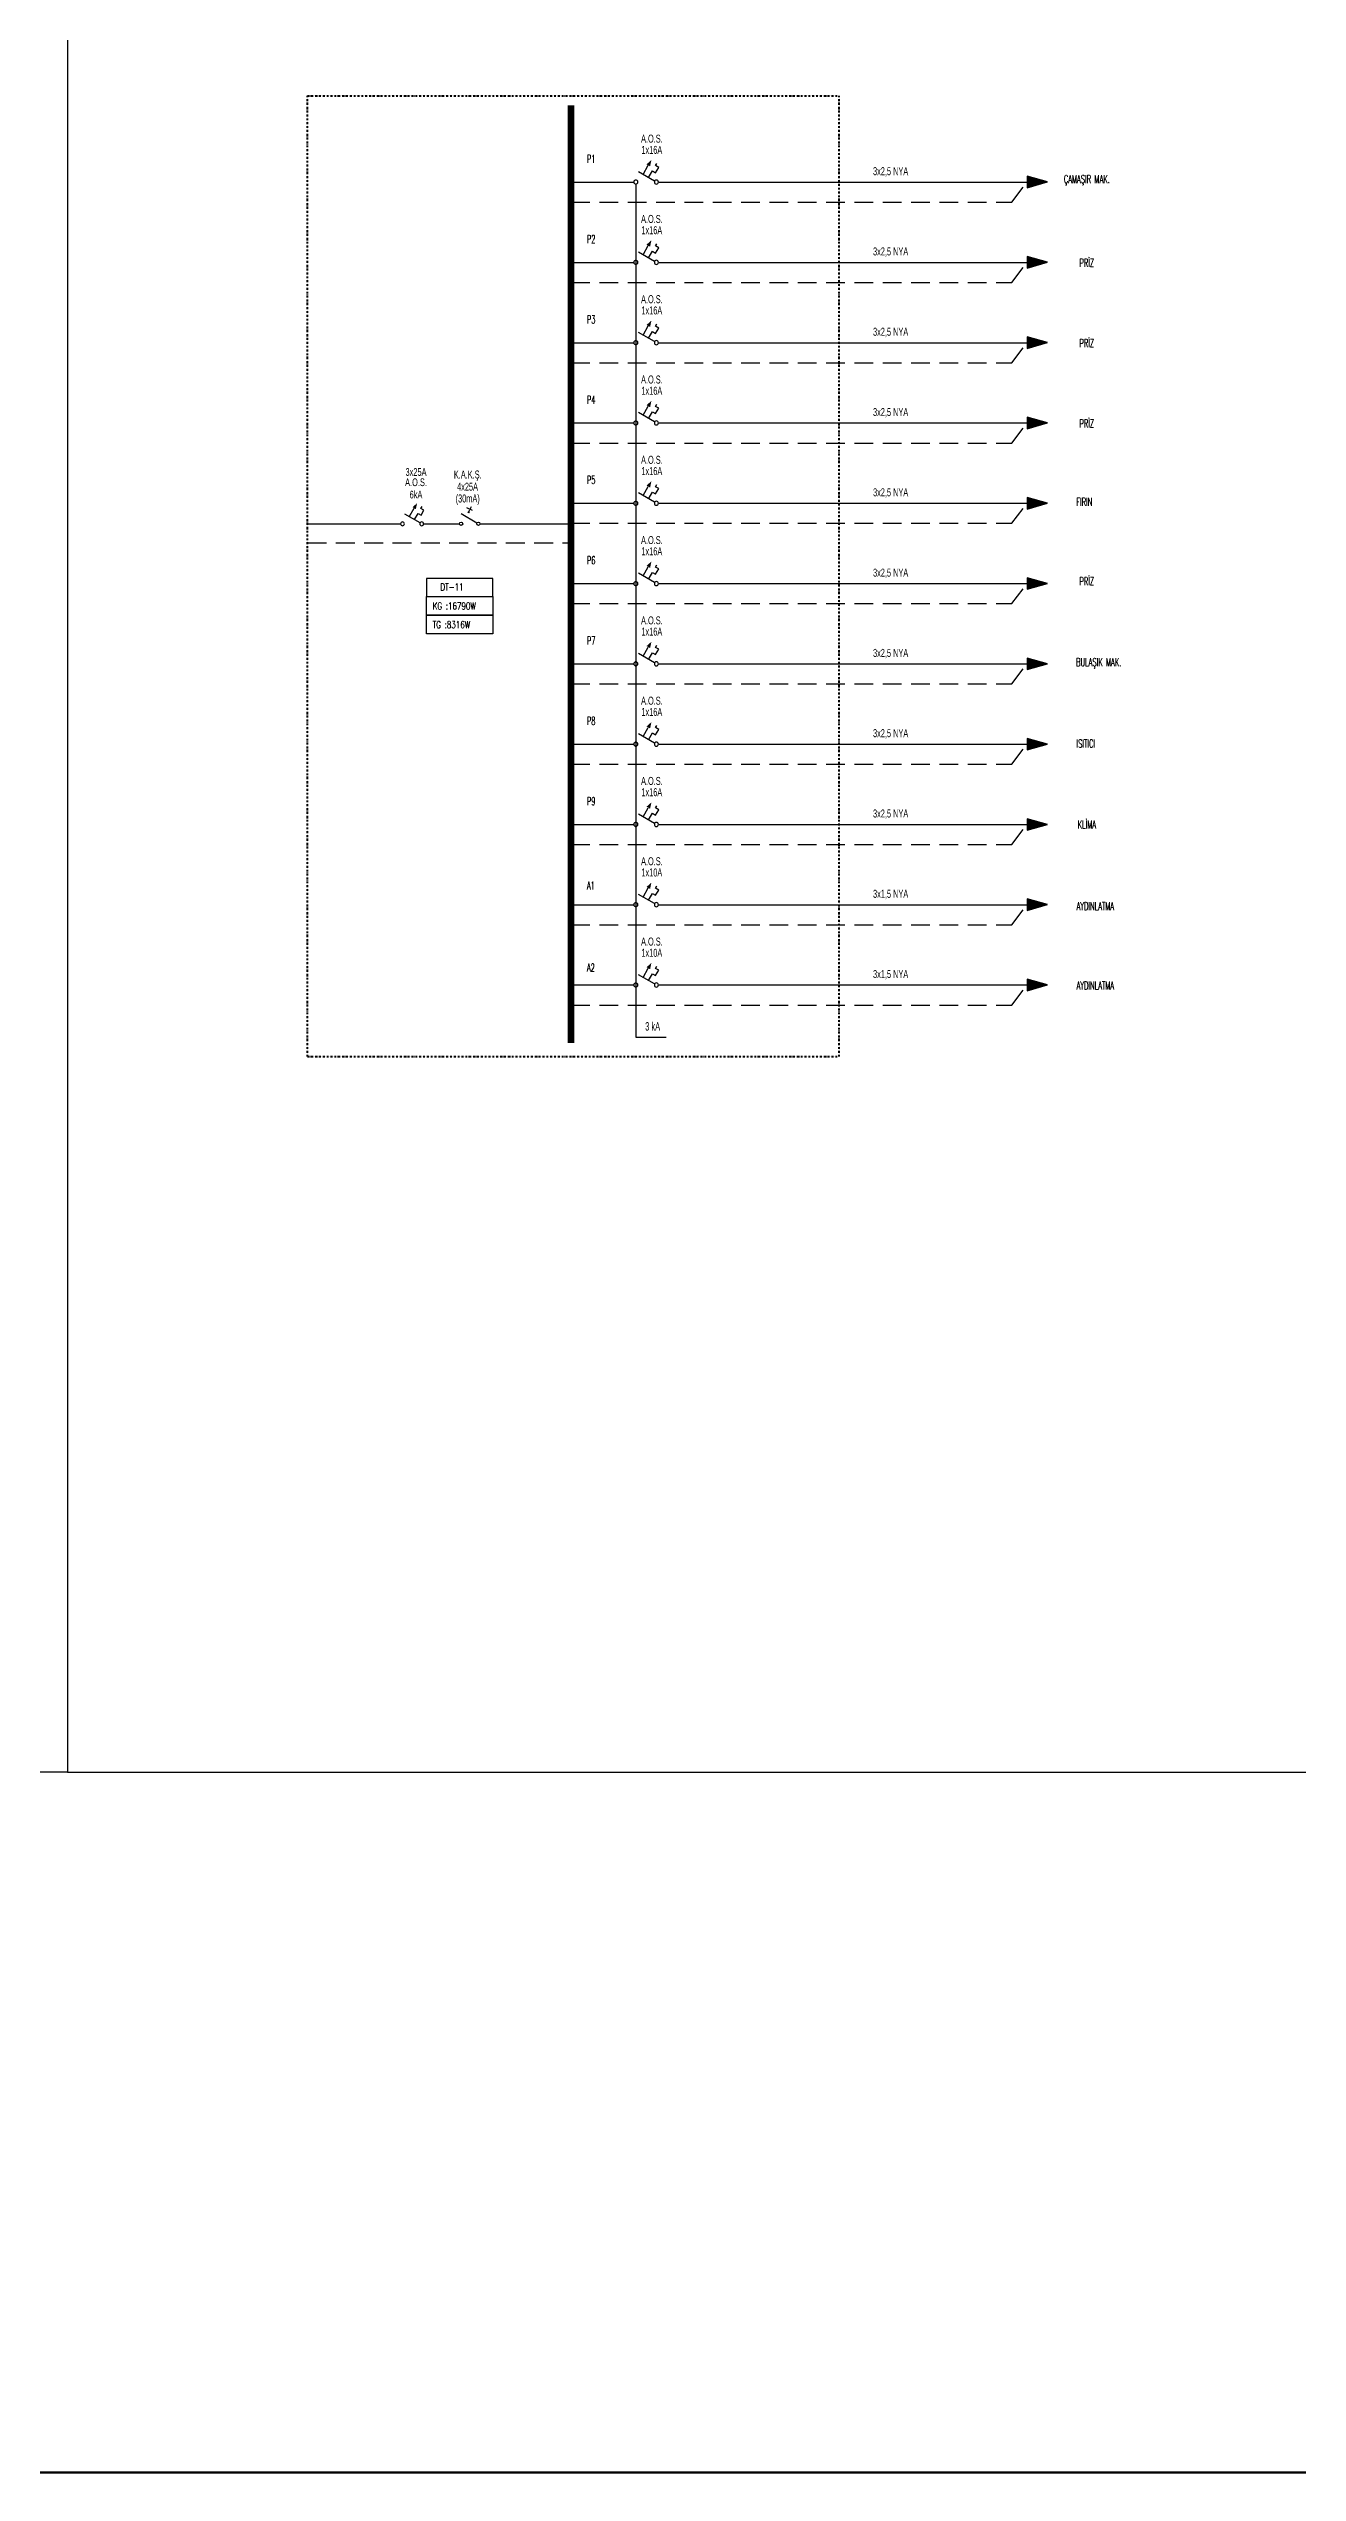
# Model space of a CAD drawing. Header units: millimetres. Extents: x 1852829 to 1882754, y -270850 to -231658.
# Drawn here: x 1879078 to 1880732, y -238520 to -235312 of the extents above; entities that cross this region are included whole.
import ezdxf
from ezdxf.enums import TextEntityAlignment as Align

# ---------------------------------------------------------------- set-up
doc = ezdxf.new("R2010")
doc.units = ezdxf.units.MM
for name, pattern in [('DASHDOT', [1, 0.5, -0.25, 0, -0.25]), ('DASHED', [0.75, 0.5, -0.25]), ('DUZ', [0])]:
    doc.linetypes.add(name, pattern=pattern)
for name, color, linetype in [('00-TABLO ADI', 2, 'Continuous'), ('00-YAZI', 2, 'Continuous'), ('AYDL', 10, 'Continuous'), ('Aydınlatma__', 10, 'Continuous'), ('DUAFONHATTI', 3, 'DASHDOT'), ('KOLON ŞEMASI', 5, 'Continuous'), ('KOLON_SEMBOL', 3, 'Continuous'), ('KUVVETTEKHAT', 4, 'Continuous'), ('L4', 1, 'Continuous'), ('SEMBOL', 2, 'Continuous'), ('SEMBOLLER', 7, 'Continuous'), ('TABLO', 2, 'Continuous'), ('TABLO ADI', 2, 'Continuous'), ('TEKHAT', 2, 'Continuous'), ('YAZI4', 5, 'Continuous'), ('YAZI5', 2, 'Continuous'), ('YAZI6', 2, 'Continuous')]:
    doc.layers.add(name, color=color, linetype=linetype)
doc.layers.add('a_çerçeve_line', color=7, linetype='Continuous', lineweight=50)
doc.layers.add('Topraklama', color=3, linetype='DASHED', lineweight=40)
doc.styles.add('ERAY', font='romanstw.shx', dxfattribs={"width": 0.8, "height": 20})
doc.styles.add('SCRIPTS', font='wturkce.shx', dxfattribs={"width": 0.6, "height": 12.5})

# ---------------------------------------------------------------- blocks, each defined once
blk = doc.blocks.new('OPT_KAK')
at = {"layer": 'KOLON_SEMBOL', "color": 6}
for p, q in [((4.7, 6.2), (23, 37.1)), ((29.6, 14.7), (34.7, 25.5)), ((31.9, 19.5), (37.2, 17))]:
    blk.add_line(p, q, dxfattribs=at)
blk.add_lwpolyline([(16.8, 26.7, 0, 0, 0), (31.9, 19.5, 0, 5.2, 0), (24.5, 23.1, 5.2, 5.2, 0)], format="xyseb", dxfattribs=at)
for centre in [(3.3, 37.1), (3.3, 3.3)]:
    blk.add_circle(centre, 3.25, dxfattribs=at)
blk = doc.blocks.new('OPT_AOS')
at = {"layer": 'KOLON_SEMBOL', "color": 6}
blk.add_line((28.3, 14), (18.7, 30.8), dxfattribs=at)
for points in [[(18.1, 8.2), (11, 20.5), (5.2, 17.2), (-0.4, 27), (5.3, 30.3), (2.9, 34.4)], [(7.1, 1.9), (36.9, 18.9)]]:
    blk.add_lwpolyline(points, dxfattribs=at)
for centre in [(3.8, 0), (41.7, 0)]:
    blk.add_circle(centre, 3.79, dxfattribs=at)
at = {"layer": 'KOLON_SEMBOL', "color": 6, "linetype": 'Continuous'}
blk.add_solid([(22, 32.6), (15.4, 28.9), (13, 40.6)], dxfattribs=at)
blk = doc.blocks.new('ok')
at = {"layer": 'AYDL', "color": 4}
blk.add_solid([(0, -0.058), (-0.204, -0.001), (0, 0.058)], dxfattribs=at)
at = {"layer": 'SEMBOLLER', "color": 4}
for p, q in [((0, 0.058), (-0.204, -0.001)), ((0, -0.058), (0, 0.058)), ((-0.204, -0.001), (0, -0.058))]:
    blk.add_line(p, q, dxfattribs=at)

msp = doc.modelspace()

# ---------------------------------------------------------------- linework, layer by layer
at = {"layer": '00-TABLO ADI', "color": 4, "linetype": 'Continuous'}
msp.add_lwpolyline([(1879666.5, -236013.5), (1879578.6, -236013.5), (1879578.6, -236037.5), (1879666.5, -236037.5)], close=True, dxfattribs=at)
at = {"layer": 'a_çerçeve_line'}
msp.add_lwpolyline([(1873707.8, -232246.2), (1882754.3, -232246.2), (1882754.3, -238520.3), (1873707.8, -238520.3)], close=True, dxfattribs=at)
at = {"layer": 'Aydınlatma__', "ltscale": 50}
for p, q in [((1879855.8, -235491.6), (1879855.8, -236620.6)), ((1879855.8, -236620.6), (1879895.9, -236620.6))]:
    msp.add_line(p, q, dxfattribs=at)
at = {"layer": 'KOLON ŞEMASI', "color": 0, "ltscale": 50}
for p, q in [((1879103.4, -233113.4), (1879103.4, -237593.4)), ((1879103.4, -237593.4), (1881803.4, -237593.4))]:
    msp.add_line(p, q, dxfattribs=at)
at = {"layer": 'KOLON ŞEMASI', "color": 30, "linetype": 'DASHED', "ltscale": 50}
for p, q in [((1879770.1, -235515.4), (1880353.3, -235515.4)), ((1880353.3, -235515.4), (1880373.9, -235488.8)), ((1880353.3, -235621.6), (1880373.9, -235595.1)), ((1879770.1, -235621.6), (1880353.3, -235621.6)), ((1880353.3, -235727.9), (1880373.9, -235701.4)), ((1879770.1, -235727.9), (1880353.3, -235727.9)), ((1880353.3, -235834.2), (1880373.9, -235807.6)), ((1879770.1, -235834.2), (1880353.3, -235834.2)), ((1880353.3, -235940.4), (1880373.9, -235913.9)), ((1879421.2, -235966.5), (1879770.1, -235966.5)), ((1879770.1, -235940.4), (1880353.3, -235940.4)), ((1880353.3, -236046.7), (1880373.9, -236020.2)), ((1879770.1, -236046.7), (1880353.3, -236046.7)), ((1880353.3, -236153), (1880373.9, -236126.4)), ((1879770.1, -236153), (1880353.3, -236153)), ((1880353.3, -236259.2), (1880373.9, -236232.7)), ((1879770.1, -236259.2), (1880353.3, -236259.2)), ((1880353.3, -236365.5), (1880373.9, -236339)), ((1879770.1, -236365.5), (1880353.3, -236365.5)), ((1880353.3, -236471.8), (1880373.9, -236445.2)), ((1879770.1, -236471.8), (1880353.3, -236471.8)), ((1880353.3, -236578), (1880373.9, -236551.5)), ((1879770.1, -236578), (1880353.3, -236578))]:
    msp.add_line(p, q, dxfattribs=at)
at = {"layer": 'KOLON ŞEMASI', "color": 0, "ltscale": 50}
msp.add_lwpolyline([(1879103.4, -237593.4), (1874447.7, -237593.4), (1874447.7, -233113.4), (1879103.4, -233113.4)], dxfattribs=at)
at = {"layer": 'KUVVETTEKHAT', "color": 3, "ltscale": 70}
for p, q in [((1879770.1, -235488.8), (1879853.1, -235488.8)), ((1879885.8, -235488.8), (1880373.9, -235488.8)), ((1879770.1, -235595.1), (1879853.1, -235595.1)), ((1879885.8, -235595.1), (1880373.9, -235595.1)), ((1879770.1, -235701.4), (1879853.1, -235701.4)), ((1879885.8, -235701.4), (1880373.9, -235701.4)), ((1879770.1, -235807.6), (1879853.1, -235807.6)), ((1879885.8, -235807.6), (1880373.9, -235807.6)), ((1879770.1, -235913.9), (1879853.1, -235913.9)), ((1879885.8, -235913.9), (1880373.9, -235913.9)), ((1879421.2, -235941.1), (1879545, -235941.1)), ((1879575, -235941.1), (1879622.4, -235941.1)), ((1879649.6, -235941.1), (1879692.6, -235941.1)), ((1879692.6, -235941.1), (1879770.1, -235941.1)), ((1879770.1, -236020.2), (1879853.1, -236020.2)), ((1879885.8, -236020.2), (1880373.9, -236020.2)), ((1879770.1, -236126.4), (1879853.1, -236126.4)), ((1879885.8, -236126.4), (1880373.9, -236126.4)), ((1879770.1, -236232.7), (1879853.1, -236232.7)), ((1879885.8, -236232.7), (1880373.9, -236232.7)), ((1879770.1, -236339), (1879853.1, -236339)), ((1879885.8, -236339), (1880373.9, -236339)), ((1879770.1, -236445.2), (1879853.1, -236445.2)), ((1879885.8, -236445.2), (1880373.9, -236445.2)), ((1879770.1, -236551.5), (1879853.1, -236551.5)), ((1879885.8, -236551.5), (1880373.9, -236551.5))]:
    msp.add_line(p, q, dxfattribs=at)
at = {"layer": 'L4', "ltscale": 15, "const_width": 8.8}
msp.add_lwpolyline([(1879770.1, -235387.3), (1879770.1, -236628.3)], dxfattribs=at)
at = {"layer": 'TABLO ADI', "color": 4, "linetype": 'Continuous'}
for points in [[(1879666.5, -236062.1), (1879578.6, -236062.1), (1879578.6, -236037.5), (1879666.5, -236037.5)], [(1879666.5, -236086.6), (1879578.6, -236086.6), (1879578.6, -236062.1), (1879666.5, -236062.1)]]:
    msp.add_lwpolyline(points, close=True, dxfattribs=at)
at = {"layer": 'Topraklama', "color": 7, "linetype": 'DASHDOT', "ltscale": 5}
for p, q in [((1879421.2, -235374.7), (1880124.8, -235374.7)), ((1879421.2, -236646.3), (1879421.2, -235374.7)), ((1880124.8, -236646.3), (1880124.8, -235374.7)), ((1879421.2, -236646.3), (1880124.8, -236646.3))]:
    msp.add_line(p, q, dxfattribs=at)

# ---------------------------------------------------------------- block references
at = {"layer": 'DUAFONHATTI', "linetype": 'DUZ'}
for p, xscale, yscale, zscale in [((1879885.8, -235488.8), -0.7193604274214067, 0.719360427175161, 0.7193604271971301), ((1879885.8, -235595.1), -0.7193604274214067, 0.719360427175161, 0.7193604271971301), ((1879885.8, -235701.4), -0.7193604274214067, 0.719360427175161, 0.7193604271971301), ((1879885.8, -235807.6), -0.7193604274214067, 0.719360427175161, 0.7193604271971301), ((1879885.8, -235913.9), -0.7193604274214067, 0.719360427175161, 0.7193604271971301), ((1879575, -235941.1), -0.6720110879978165, 0.6720110879978165, 0.6720110879999999), ((1879885.8, -236020.2), -0.7193604274214067, 0.719360427175161, 0.7193604271971301), ((1879885.8, -236126.4), -0.7193604274214067, 0.719360427175161, 0.7193604271971301), ((1879885.8, -236232.7), -0.7193604274214067, 0.719360427175161, 0.7193604271971301), ((1879885.8, -236339), -0.7193604274214067, 0.719360427175161, 0.7193604271971301), ((1879885.8, -236445.2), -0.7193604274214067, 0.719360427175161, 0.7193604271971301), ((1879885.8, -236551.5), -0.7193604274214067, 0.719360427175161, 0.7193604271971301)]:
    msp.add_blockref('OPT_AOS', p, dxfattribs=dict(at, xscale=xscale, yscale=yscale, zscale=zscale))
at = {"layer": 'KOLON_SEMBOL', "xscale": 0.6757696070187802, "yscale": 0.6757696070187802, "zscale": 0.6757696070187802, "rotation": 90.00010584941774}
msp.add_blockref('OPT_KAK', (1879649.6, -235943.3), dxfattribs=at)
at = {"layer": 'TABLO', "color": 1, "xscale": 131.4090829962836, "yscale": 131.4090829962836, "zscale": 131.4090829962836, "rotation": 180}
for p in [(1880373.9, -235488.8), (1880373.9, -235595.1), (1880373.9, -235701.4), (1880373.9, -235807.6), (1880373.9, -235913.9), (1880373.9, -236020.2), (1880373.9, -236126.4), (1880373.9, -236232.7), (1880373.9, -236339), (1880373.9, -236445.2), (1880373.9, -236551.5)]:
    msp.add_blockref('ok', p, dxfattribs=at)

# ---------------------------------------------------------------- texts
at = {"layer": '00-YAZI', "color": 4, "style": 'SCRIPTS', "width": 0.6}
for s, p in [('3x25A', (1879564.9, -235872.5)), ('A.O.S.', (1879564.9, -235886.1)), ('6kA', (1879564.9, -235902.2))]:
    msp.add_text(s, height=10.23, dxfattribs=at).set_placement(p, align=Align.MIDDLE)
at = {"layer": 'SEMBOL', "color": 4, "linetype": 'Continuous', "style": 'ERAY', "width": 0.75}
for s, p in [('DT-11', (1879597.2, -236029.4)), ('KG :16790W', (1879586.9, -236054.6)), ('TG :8316W', (1879586.9, -236079.2))]:
    msp.add_text(s, height=9.26, dxfattribs=at).set_placement(p)
at = {"layer": 'TEKHAT', "color": 4, "ltscale": 70, "style": 'ERAY', "width": 0.55}
for s, p in [('P1', (1879791, -235463.4)), ('P2', (1879791, -235569.6)), ('P3', (1879791, -235675.9)), ('P4', (1879791, -235782.2)), ('P5', (1879791, -235888.4)), ('P6', (1879791, -235994.7)), ('P7', (1879791, -236101)), ('P8', (1879791, -236207.2)), ('P9', (1879791, -236313.5)), ('A1', (1879791, -236425.3)), ('A2', (1879791, -236533.8))]:
    msp.add_text(s, height=10.59, rotation=360, dxfattribs=at).set_placement(p)
at = {"layer": 'YAZI4', "color": 4, "style": 'SCRIPTS', "width": 0.55}
for s, p in [('3x2,5 NYA', (1880169.8, -235479.7)), ('3x2,5 NYA', (1880169.8, -235585.9)), ('3x2,5 NYA', (1880169.8, -235692.2)), ('3x2,5 NYA', (1880169.8, -235798.5)), ('3x2,5 NYA', (1880169.8, -235904.7)), ('3x2,5 NYA', (1880169.8, -236011)), ('3x2,5 NYA', (1880169.8, -236117.3)), ('3x2,5 NYA', (1880169.8, -236223.5)), ('3x2,5 NYA', (1880169.8, -236329.8)), ('3x1,5 NYA', (1880169.8, -236436.1)), ('3x1,5 NYA', (1880169.8, -236542.3))]:
    msp.add_text(s, height=10.59, dxfattribs=at).set_placement(p)
at = {"layer": 'YAZI4', "style": 'SCRIPTS', "width": 0.55}
msp.add_text('3 kA', height=11.25, dxfattribs=at).set_placement((1879868.2, -236611.9))
at = {"layer": 'YAZI5', "color": 4, "ltscale": 15, "style": 'ERAY', "width": 0.55}
for s, height, p in [('ÇAMAŞIR MAK.', 10.588, (1880452.7, -235486.3)), ('PRİZ', 10.59, (1880452.7, -235594.6)), ('PRİZ', 10.59, (1880452.7, -235700.9)), ('PRİZ', 10.59, (1880452.7, -235807.2)), ('FIRIN', 10.59, (1880449.4, -235912.1)), ('PRİZ', 10.59, (1880452.7, -236016)), ('BULAŞIK MAK.', 10.588, (1880468.5, -236125.7)), ('ISITICI', 10.59, (1880451.4, -236232)), ('KLİMA', 10.59, (1880452.7, -236338.1)), ('AYDINLATMA', 10.59, (1880464, -236447.1)), ('AYDINLATMA', 10.59, (1880464, -236552.3))]:
    msp.add_text(s, height=height, rotation=360, dxfattribs=at).set_placement(p, align=Align.MIDDLE)
at = {"layer": 'YAZI6', "color": 4, "style": 'SCRIPTS', "width": 0.55}
for s, p in [('A.O.S.', (1879877.1, -235431.3)), ('1x16A', (1879877, -235446.2)), ('A.O.S.', (1879877.1, -235537.6)), ('1x16A', (1879877, -235552.5)), ('A.O.S.', (1879877.1, -235643.8)), ('1x16A', (1879877, -235658.7)), ('A.O.S.', (1879877.1, -235750.1)), ('1x16A', (1879877, -235765)), ('K.A.K.Ş.', (1879633.4, -235877.4)), ('A.O.S.', (1879877.1, -235856.4)), ('1x16A', (1879877, -235871.3)), ('(30mA)', (1879633.3, -235908.9)), ('4x25A', (1879633.1, -235891.9)), ('A.O.S.', (1879877.1, -235962.6)), ('1x16A', (1879877, -235977.5)), ('A.O.S.', (1879877.1, -236068.9)), ('1x16A', (1879877, -236083.8)), ('A.O.S.', (1879877.1, -236175.2)), ('1x16A', (1879877, -236190.1)), ('A.O.S.', (1879877.1, -236281.4)), ('1x16A', (1879877, -236296.3)), ('A.O.S.', (1879877.1, -236387.7)), ('1x10A', (1879877, -236402.6)), ('A.O.S.', (1879877.1, -236494)), ('1x10A', (1879877, -236508.9))]:
    msp.add_text(s, height=10.59, dxfattribs=at).set_placement(p, align=Align.MIDDLE)

doc.saveas('drawing.dxf')
